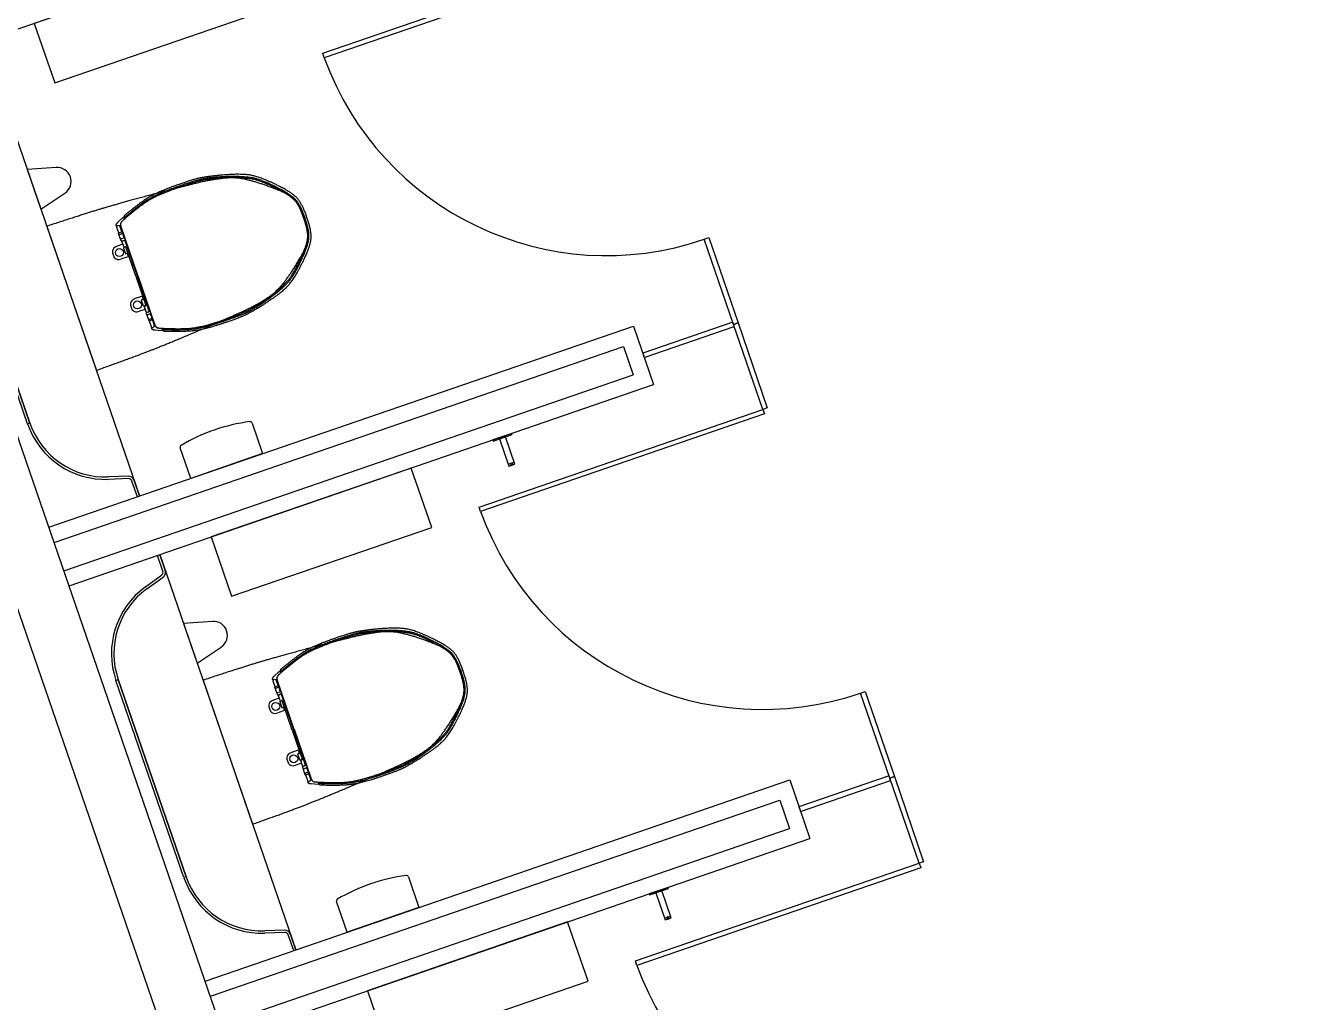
# Model space of a CAD drawing. Extents: x 809431 to 809707, y 818703 to 819368.
# Drawn here: x 809648.374 to 809651.584, y 818764.925 to 818767.366 of the extents above; entities that cross this region are included whole.
import ezdxf

# ---------------------------------------------------------------- set-up
doc = ezdxf.new("R2010")
doc.units = 0
for name, color, linetype in [('MAJ221__', 7, 'Continuous'), ('MAJ325__', 7, 'Continuous'), ('MAJ421__', 7, 'Continuous'), ('MAJ740__', 7, 'Continuous')]:
    doc.layers.add(name, color=color, linetype=linetype)

msp = doc.modelspace()

# ---------------------------------------------------------------- linework, layer by layer
at = {"layer": 'MAJ221__'}
for p, q in [((809651.2048, 818758.0591), (809648.0272, 818767.2874)), ((809651.0724, 818758.0136), (809647.8949, 818767.2418)), ((809648.4448, 818766.0748), (809649.8678, 818766.5648)), ((809649.8678, 818766.5648), (809649.8922, 818766.4938)), ((809648.4692, 818766.0039), (809649.8922, 818766.4938)), ((809648.8355, 818764.9402), (809650.2585, 818765.4301)), ((809650.2585, 818765.4301), (809650.2829, 818765.3592)), ((809648.8599, 818764.8692), (809650.2829, 818765.3592))]:
    msp.add_line(p, q, dxfattribs=at)
at = {"layer": 'MAJ325__'}
for points in [[(809649.8254, 818767.5417), (809649.8293, 818767.5303), (809649.1202, 818767.2862), (809649.1163, 818767.2975)], [(809650.0809, 818766.8365), (809650.1542, 818766.6237), (809650.1429, 818766.6198), (809650.0696, 818766.8326)], [(809649.9198, 818766.5367), (809650.1448, 818766.6141), (809650.1409, 818766.6255), (809649.9159, 818766.548)], [(809650.1542, 818766.6237), (809650.2274, 818766.411), (809650.2161, 818766.4071), (809650.1429, 818766.6198)], [(809650.2161, 818766.4071), (809650.22, 818766.3957), (809649.5109, 818766.1516), (809649.507, 818766.1629)], [(809650.4716, 818765.7018), (809650.5449, 818765.4891), (809650.5335, 818765.4852), (809650.4603, 818765.6979)], [(809650.3105, 818765.402), (809650.5355, 818765.4795), (809650.5316, 818765.4909), (809650.3065, 818765.4134)], [(809650.5449, 818765.4891), (809650.6181, 818765.2764), (809650.6068, 818765.2725), (809650.5335, 818765.4852)], [(809650.6068, 818765.2725), (809650.6107, 818765.2611), (809649.9016, 818765.0169), (809649.8976, 818765.0283)]]:
    msp.add_lwpolyline(points, close=True, dxfattribs=at)
for centre in [(809649.8254, 818767.5417), (809650.2161, 818766.4071), (809650.6068, 818765.2725)]:
    msp.add_arc(centre, 0.75, 199.9167, 289, dxfattribs=at)
at = {"layer": 'MAJ421__'}
for p, q in [((809652.938, 818768.936), (809648.0403, 818767.2496)), ((809648.3787, 818766.3711), (809648.1576, 818767.0133)), ((809648.3844, 818766.373), (809648.1633, 818767.0152)), ((809648.4318, 818766.1126), (809649.8926, 818766.6156)), ((809649.8926, 818766.6156), (809649.943, 818766.4691)), ((809648.4822, 818765.966), (809649.943, 818766.4691)), ((809648.6305, 818766.24), (809648.5805, 818766.2383)), ((809648.6307, 818766.234), (809648.5807, 818766.2323)), ((809648.653, 818766.1888), (809648.6395, 818766.2279)), ((809648.6587, 818766.1907), (809648.6452, 818766.2299)), ((809648.717, 818766.0031), (809648.7035, 818766.0422)), ((809648.7226, 818766.005), (809648.7091, 818766.0442)), ((809648.6732, 818765.9634), (809648.7137, 818765.9929)), ((809648.6768, 818765.9586), (809648.7173, 818765.988)), ((809648.7694, 818765.2365), (809648.5996, 818765.7297)), ((809648.7751, 818765.2384), (809648.6052, 818765.7317)), ((809648.8224, 818764.978), (809650.2833, 818765.481)), ((809650.2833, 818765.481), (809650.3337, 818765.3344)), ((809648.8729, 818764.8314), (809650.3337, 818765.3344)), ((809649.0212, 818765.1054), (809648.9712, 818765.1036)), ((809649.0214, 818765.0994), (809648.9714, 818765.0976)), ((809649.0437, 818765.0542), (809649.0302, 818765.0933)), ((809649.0494, 818765.0561), (809649.0359, 818765.0953))]:
    msp.add_line(p, q, dxfattribs=at)
for centre, radius, start, end in [((809648.5735, 818766.4381), 0.206, 199, 272), ((809648.5735, 818766.4381), 0.2, 199, 272), ((809648.631, 818766.225), 0.015, 19, 92), ((809648.631, 818766.225), 0.009, 19, 92), ((809648.7084, 818766.0001), 0.009, 306, 19), ((809648.7084, 818766.0001), 0.015, 306, 19), ((809648.7943, 818765.7968), 0.206, 126, 199), ((809648.7943, 818765.7968), 0.2, 126, 199), ((809648.9642, 818765.3035), 0.206, 199, 272), ((809648.9642, 818765.3035), 0.2, 199, 272), ((809649.0217, 818765.0904), 0.015, 19, 92), ((809649.0217, 818765.0904), 0.009, 19, 92)]:
    msp.add_arc(centre, radius, start, end, dxfattribs=at)
at = {"layer": 'MAJ740__'}
for p, q in [((809648.2672, 818767.3277), (809648.6587, 818766.1907)), ((809648.4498, 818767.012), (809648.3777, 818767.0067)), ((809648.3777, 818767.0067), (809648.4119, 818766.9075)), ((809648.4119, 818766.9075), (809648.4719, 818766.9477)), ((809648.4266, 818766.8648), (809648.5505, 818766.5048)), ((809648.6003, 818766.8668), (809648.609, 818766.8675)), ((809648.6067, 818766.8486), (809648.602, 818766.8622)), ((809648.6041, 818766.8749), (809648.6167, 818766.8865)), ((809648.614, 818766.8521), (809648.6096, 818766.8649)), ((809648.6542, 818766.7415), (809648.6123, 818766.8632)), ((809648.6126, 818766.8286), (809648.6061, 818766.8473)), ((809648.6067, 818766.8486), (809648.6134, 818766.8509)), ((809648.608, 818766.8448), (809648.6152, 818766.8473)), ((809648.6119, 818766.8336), (809648.619, 818766.8361)), ((809648.6138, 818766.828), (809648.6205, 818766.8303)), ((809648.6145, 818766.8264), (809648.619, 818766.8133)), ((809648.6151, 818766.8277), (809648.6217, 818766.8299)), ((809648.6197, 818766.8373), (809648.6164, 818766.8467)), ((809648.6217, 818766.8297), (809648.6523, 818766.7409)), ((809648.6167, 818766.8199), (809648.6027, 818766.8151)), ((809648.6184, 818766.8105), (809648.6232, 818766.7965)), ((809648.624, 818766.8135), (809648.619, 818766.8118)), ((809648.6202, 818766.8127), (809648.623, 818766.8137)), ((809648.6494, 818766.7402), (809648.6243, 818766.8131)), ((809648.6296, 818766.7977), (809648.6244, 818766.7959)), ((809648.6293, 818766.7938), (809648.6282, 818766.7972)), ((809648.6284, 818766.7935), (809648.6308, 818766.7943)), ((809648.6284, 818766.7935), (809648.6286, 818766.7931)), ((809648.6292, 818766.7928), (809648.6311, 818766.7934)), ((809648.6324, 818766.7897), (809648.6136, 818766.7833)), ((809648.6494, 818766.7402), (809648.6745, 818766.6672)), ((809648.6827, 818766.6526), (809648.6522, 818766.7414)), ((809648.654, 818766.7421), (809648.6959, 818766.6204)), ((809648.6665, 818766.6906), (809648.6478, 818766.6842)), ((809648.6683, 818766.6656), (809648.6634, 818766.6796)), ((809648.6692, 818766.6827), (809648.664, 818766.6809)), ((809648.6657, 818766.6852), (809648.6656, 818766.6856)), ((809648.6657, 818766.6852), (809648.6681, 818766.686)), ((809648.6659, 818766.6863), (809648.6678, 818766.6869)), ((809648.6666, 818766.6855), (809648.6678, 818766.6822)), ((809648.6746, 818766.6667), (809648.6695, 818766.665)), ((809648.675, 818766.6507), (809648.6705, 818766.6637)), ((809648.6711, 818766.665), (809648.6739, 818766.666)), ((809648.6728, 818766.6572), (809648.6587, 818766.6524)), ((809648.6748, 818766.6478), (809648.6813, 818766.6291)), ((809648.6754, 818766.649), (809648.6821, 818766.6513)), ((809648.6763, 818766.65), (809648.6828, 818766.6523)), ((809648.6774, 818766.6434), (809648.6845, 818766.6459)), ((809648.6812, 818766.6322), (809648.6884, 818766.6347)), ((809648.6858, 818766.6453), (809648.689, 818766.6359)), ((809648.6825, 818766.6285), (809648.6892, 818766.6308)), ((809648.6825, 818766.6285), (809648.6872, 818766.6148)), ((809648.6887, 818766.6102), (809648.696, 818766.615)), ((809648.6905, 818766.6301), (809648.6949, 818766.6173)), ((809648.6966, 818766.6061), (809648.7137, 818766.6047)), ((809649.5801, 818766.27), (809649.5952, 818766.2752)), ((809648.7091, 818766.0442), (809649.0494, 818765.0561)), ((809648.8405, 818765.8773), (809648.7684, 818765.8721)), ((809648.7684, 818765.8721), (809648.8026, 818765.7728)), ((809648.8026, 818765.7728), (809648.8626, 818765.8131)), ((809648.991, 818765.7322), (809648.9997, 818765.7329)), ((809648.9947, 818765.7402), (809649.0074, 818765.7519)), ((809648.8173, 818765.7301), (809648.9412, 818765.3702)), ((809648.9974, 818765.7139), (809648.9927, 818765.7276)), ((809649.0032, 818765.694), (809648.9968, 818765.7127)), ((809648.9974, 818765.7139), (809649.0041, 818765.7162)), ((809648.9987, 818765.7102), (809649.0059, 818765.7127)), ((809649.0047, 818765.7175), (809649.0003, 818765.7303)), ((809649.0026, 818765.699), (809649.0097, 818765.7014)), ((809649.0449, 818765.6069), (809649.003, 818765.7286)), ((809649.0103, 818765.7027), (809649.0071, 818765.7121)), ((809649.0074, 818765.6853), (809648.9934, 818765.6804)), ((809649.0045, 818765.6934), (809649.0112, 818765.6957)), ((809649.0052, 818765.6918), (809649.0097, 818765.6787)), ((809649.0058, 818765.6931), (809649.0123, 818765.6953)), ((809649.009, 818765.6759), (809649.0139, 818765.6619)), ((809649.0147, 818765.6789), (809649.0097, 818765.6771)), ((809649.0109, 818765.6781), (809649.0137, 818765.6791)), ((809649.0124, 818765.6951), (809649.043, 818765.6062)), ((809649.0401, 818765.6055), (809649.015, 818765.6785)), ((809649.023, 818765.6551), (809649.0043, 818765.6486)), ((809649.0203, 818765.663), (809649.0151, 818765.6613)), ((809649.02, 818765.6592), (809649.0189, 818765.6625)), ((809649.0191, 818765.6589), (809649.0214, 818765.6597)), ((809649.0191, 818765.6589), (809649.0192, 818765.6584)), ((809649.0199, 818765.6581), (809649.0218, 818765.6588)), ((809649.0401, 818765.6055), (809649.0652, 818765.5326)), ((809649.0734, 818765.518), (809649.0428, 818765.6068)), ((809649.0447, 818765.6074), (809649.0866, 818765.4857)), ((809649.0572, 818765.556), (809649.0384, 818765.5495)), ((809649.0589, 818765.531), (809649.0541, 818765.545)), ((809649.0599, 818765.548), (809649.0547, 818765.5463)), ((809649.0564, 818765.5505), (809649.0562, 818765.551)), ((809649.0564, 818765.5505), (809649.0588, 818765.5514)), ((809649.0565, 818765.5516), (809649.0584, 818765.5523)), ((809649.0573, 818765.5509), (809649.0585, 818765.5475)), ((809649.0634, 818765.5226), (809649.0494, 818765.5177)), ((809649.0652, 818765.5321), (809649.0602, 818765.5304)), ((809649.0657, 818765.516), (809649.0612, 818765.5291)), ((809649.0618, 818765.5304), (809649.0646, 818765.5313)), ((809649.0655, 818765.5131), (809649.0719, 818765.4944)), ((809649.0661, 818765.5144), (809649.0728, 818765.5167)), ((809649.0669, 818765.5154), (809649.0735, 818765.5177)), ((809649.068, 818765.5088), (809649.0752, 818765.5113)), ((809649.0765, 818765.5106), (809649.0797, 818765.5013)), ((809649.0719, 818765.4976), (809649.0791, 818765.5)), ((809649.0732, 818765.4938), (809649.0799, 818765.4961)), ((809649.0732, 818765.4938), (809649.0779, 818765.4802)), ((809649.0794, 818765.4755), (809649.0866, 818765.4803)), ((809649.0812, 818765.4955), (809649.0856, 818765.4827)), ((809649.0873, 818765.4715), (809649.1044, 818765.4701)), ((809649.9707, 818765.1354), (809649.9859, 818765.1406))]:
    msp.add_line(p, q, dxfattribs=at)
for points in [[(809648.9466, 818767.3956), (809648.8955, 818767.5441), (809648.3953, 818767.3718), (809648.4464, 818767.2234)], [(809648.3787, 818766.3711), (809648.1576, 818767.0133), (809648.1633, 818767.0152), (809648.3844, 818766.373)], [(809649.5412, 818766.3307), (809649.5422, 818766.3278), (809649.5583, 818766.3334), (809649.5817, 818766.2653), (809649.5968, 818766.2705), (809649.5734, 818766.3386), (809649.5895, 818766.3441), (809649.5885, 818766.347)], [(809649.5412, 818766.3307), (809649.5422, 818766.3278), (809649.5895, 818766.3441), (809649.5885, 818766.347)], [(809649.5968, 818766.2705), (809649.5734, 818766.3386), (809649.5583, 818766.3334), (809649.5817, 818766.2653)], [(809649.3886, 818766.1121), (809649.3375, 818766.2605), (809648.8373, 818766.0883), (809648.8884, 818765.9399)], [(809649.5857, 818766.272), (809649.5874, 818766.2673), (809649.5911, 818766.2686), (809649.5895, 818766.2733)], [(809648.7694, 818765.2365), (809648.5996, 818765.7297), (809648.6052, 818765.7317), (809648.7751, 818765.2384)], [(809649.9319, 818765.1961), (809649.9329, 818765.1932), (809649.9489, 818765.1988), (809649.9724, 818765.1307), (809649.9875, 818765.1359), (809649.9641, 818765.204), (809649.9801, 818765.2095), (809649.9792, 818765.2123)], [(809649.9319, 818765.1961), (809649.9329, 818765.1932), (809649.9801, 818765.2095), (809649.9792, 818765.2123)], [(809649.9875, 818765.1359), (809649.9641, 818765.204), (809649.9489, 818765.1988), (809649.9724, 818765.1307)], [(809649.7793, 818764.9775), (809649.7281, 818765.1259), (809649.228, 818764.9537), (809649.2791, 818764.8052)], [(809649.9764, 818765.1374), (809649.978, 818765.1326), (809649.9818, 818765.1339), (809649.9802, 818765.1387)]]:
    msp.add_lwpolyline(points, close=True, dxfattribs=at)
for points in [[(809648.9396, 818766.3731), (809648.966, 818766.2966)], [(809648.966, 818766.2966), (809648.7863, 818766.2347), (809648.76, 818766.3112)], [(809649.3303, 818765.2385), (809649.3567, 818765.1619)], [(809649.3567, 818765.1619), (809649.177, 818765.1001), (809649.1507, 818765.1766)]]:
    msp.add_lwpolyline(points, dxfattribs=at)
for centre in [(809648.6082, 818766.7992), (809648.6532, 818766.6683), (809648.9988, 818765.6645), (809649.0439, 818765.5336)]:
    msp.add_circle(centre, 0.00989, dxfattribs=at)
for centre, radius, start, end in [((809648.4524, 818766.9769), 0.0351, 303.8617, 94.1385), ((809648.9938, 818765.9241), 0.4563, 97.4954, 120.5046), ((809648.9349, 818766.3714), 0.005, 19, 97.4954), ((809648.7647, 818766.3128), 0.005, 120.5046, 199), ((809648.843, 818765.8423), 0.0351, 303.8617, 94.1385), ((809649.3844, 818764.7894), 0.4563, 97.4954, 120.5046), ((809649.3256, 818765.2368), 0.005, 19, 97.4954), ((809649.1554, 818765.1782), 0.005, 120.5046, 199)]:
    msp.add_arc(centre, radius, start, end, dxfattribs=at)
for points, degree in [([(809648.8577, 818766.9922), (809648.8249, 818766.9889), (809648.7925, 818766.9819), (809648.7613, 818766.9711)], 2), ([(809648.8794, 818766.9893), (809648.8393, 818766.9874), (809648.7997, 818766.9798), (809648.7618, 818766.9668)], 2), ([(809648.8795, 818766.9863), (809648.8397, 818766.9845), (809648.8004, 818766.9769), (809648.7627, 818766.964)], 2), ([(809649.0019, 818766.9566), (809648.9356, 818766.983), (809648.8627, 818766.988), (809648.7934, 818766.9709)], 2), ([(809649.011, 818766.9633), (809648.9637, 818766.9874), (809648.9105, 818766.9974), (809648.8577, 818766.9922)], 2), ([(809649.01, 818766.9578), (809648.9698, 818766.979), (809648.9249, 818766.9898), (809648.8794, 818766.9893)], 2), ([(809649.0086, 818766.9552), (809648.9688, 818766.9762), (809648.9244, 818766.9869), (809648.8794, 818766.9863)], 2), ([(809648.7627, 818766.964), (809648.709, 818766.9455), (809648.6593, 818766.9167), (809648.6166, 818766.8792)], 2), ([(809648.7618, 818766.9668), (809648.7105, 818766.9491), (809648.663, 818766.9222), (809648.6215, 818766.8874)], 2), ([(809648.7613, 818766.9711), (809648.7104, 818766.9536), (809648.6631, 818766.927), (809648.6217, 818766.8926)], 2), ([(809648.7934, 818766.9709), (809648.765, 818766.9638), (809648.7367, 818766.9565), (809648.7084, 818766.949)], 2), ([(809649.0701, 818766.885), (809649.0589, 818766.9177), (809649.034, 818766.9438), (809649.0019, 818766.9566)], 2), ([(809649.0693, 818766.8844), (809649.0588, 818766.9149), (809649.0371, 818766.9402), (809649.0086, 818766.9552)], 2), ([(809649.0721, 818766.8854), (809649.0614, 818766.9166), (809649.0392, 818766.9425), (809649.01, 818766.9578)], 2), ([(809649.0767, 818766.8873), (809649.0655, 818766.9202), (809649.0419, 818766.9475), (809649.011, 818766.9633)], 2), ([(809648.7084, 818766.949), (809648.6136, 818766.9237), (809648.5197, 818766.8956), (809648.4266, 818766.8648)], 2), ([(809648.6217, 818766.8926), (809648.6198, 818766.891), (809648.6188, 818766.8887), (809648.6189, 818766.8862)], 2), ([(809648.5993, 818766.8682), (809648.5991, 818766.8677), (809648.5993, 818766.8671), (809648.5998, 818766.8669), (809648.6, 818766.8668), (809648.6002, 818766.8668), (809648.6003, 818766.8668)], 3), ([(809648.6041, 818766.8749), (809648.602, 818766.873), (809648.6004, 818766.8707), (809648.5993, 818766.8682)], 2), ([(809648.601, 818766.8668), (809648.6011, 818766.8653), (809648.6015, 818766.8637), (809648.602, 818766.8622)], 2), ([(809648.609, 818766.8675), (809648.6091, 818766.8666), (809648.6093, 818766.8658), (809648.6096, 818766.8649)], 2), ([(809648.6166, 818766.8792), (809648.612, 818766.8752), (809648.6104, 818766.8689), (809648.6123, 818766.8632)], 2), ([(809648.6167, 818766.8865), (809648.6183, 818766.8859), (809648.6202, 818766.8862), (809648.6215, 818766.8874)], 2), ([(809649.0604, 818766.7866), (809649.0778, 818766.8164), (809649.0814, 818766.8524), (809649.0701, 818766.885)], 2), ([(809649.0649, 818766.7919), (809649.0781, 818766.8212), (809649.0796, 818766.8545), (809649.0691, 818766.885)], 2), ([(809649.0676, 818766.7906), (809649.0811, 818766.8207), (809649.0827, 818766.8548), (809649.0719, 818766.8859)], 2), ([(809649.0717, 818766.787), (809649.0864, 818766.8185), (809649.0881, 818766.8545), (809649.0767, 818766.8873)], 2), ([(809648.6067, 818766.8486), (809648.6062, 818766.8484), (809648.6059, 818766.8478), (809648.6061, 818766.8473)], 2), ([(809648.6068, 818766.8454), (809648.6069, 818766.8449), (809648.6075, 818766.8446), (809648.608, 818766.8448)], 2), ([(809648.6119, 818766.8336), (809648.6114, 818766.8334), (809648.6111, 818766.8329), (809648.6113, 818766.8323)], 2), ([(809648.6126, 818766.8286), (809648.6127, 818766.8281), (809648.6133, 818766.8278), (809648.6138, 818766.828)], 2), ([(809648.6134, 818766.8509), (809648.6139, 818766.851), (809648.6142, 818766.8516), (809648.614, 818766.8521)], 2), ([(809648.6151, 818766.8277), (809648.6146, 818766.8275), (809648.6143, 818766.827), (809648.6145, 818766.8264)], 2), ([(809648.6164, 818766.8467), (809648.6163, 818766.8472), (809648.6157, 818766.8475), (809648.6152, 818766.8473), (809648.6152, 818766.8473), (809648.6152, 818766.8473), (809648.6152, 818766.8473)], 3), ([(809648.619, 818766.8361), (809648.6196, 818766.8362), (809648.6198, 818766.8368), (809648.6197, 818766.8373)], 2), ([(809648.6217, 818766.8297), (809648.6216, 818766.8302), (809648.621, 818766.8305), (809648.6205, 818766.8303)], 2), ([(809648.6027, 818766.8151), (809648.5939, 818766.812), (809648.5892, 818766.8025), (809648.5923, 818766.7937), (809648.5953, 818766.7849), (809648.6048, 818766.7802), (809648.6136, 818766.7833)], 3), ([(809648.619, 818766.8118), (809648.6185, 818766.8116), (809648.6182, 818766.811), (809648.6184, 818766.8105)], 2), ([(809648.619, 818766.8133), (809648.6192, 818766.8128), (809648.6197, 818766.8126), (809648.6202, 818766.8127)], 2), ([(809648.6243, 818766.8131), (809648.6241, 818766.8136), (809648.6236, 818766.8139), (809648.623, 818766.8137)], 2), ([(809648.6232, 818766.7965), (809648.6234, 818766.796), (809648.6239, 818766.7957), (809648.6244, 818766.7959)], 2), ([(809648.6286, 818766.7931), (809648.6286, 818766.7928), (809648.6289, 818766.7927), (809648.6292, 818766.7928)], 2), ([(809648.9822, 818766.6878), (809649.018, 818766.715), (809649.0464, 818766.7508), (809649.0649, 818766.7919)], 2), ([(809648.9049, 818766.647), (809648.9701, 818766.6761), (809649.0245, 818766.725), (809649.0604, 818766.7866)], 2), ([(809648.9687, 818766.6698), (809649.0136, 818766.6982), (809649.0493, 818766.7388), (809649.0717, 818766.787)], 2), ([(809648.984, 818766.6854), (809649.0202, 818766.713), (809649.0489, 818766.7491), (809649.0676, 818766.7906)], 2), ([(809648.6478, 818766.6842), (809648.639, 818766.6811), (809648.6343, 818766.6716), (809648.6373, 818766.6628), (809648.6404, 818766.654), (809648.6499, 818766.6493), (809648.6587, 818766.6524)], 3), ([(809648.664, 818766.6809), (809648.6635, 818766.6807), (809648.6633, 818766.6801), (809648.6634, 818766.6796)], 2), ([(809648.6659, 818766.6863), (809648.6656, 818766.6862), (809648.6655, 818766.6859), (809648.6656, 818766.6856)], 2), ([(809648.6683, 818766.6656), (809648.6684, 818766.6651), (809648.669, 818766.6648), (809648.6695, 818766.665)], 2), ([(809648.6711, 818766.665), (809648.6706, 818766.6648), (809648.6703, 818766.6643), (809648.6705, 818766.6637)], 2), ([(809648.6739, 818766.666), (809648.6744, 818766.6661), (809648.6747, 818766.6667), (809648.6745, 818766.6672)], 2), ([(809648.8765, 818766.6336), (809648.9142, 818766.6465), (809648.9498, 818766.6648), (809648.9823, 818766.6878)], 2), ([(809648.8775, 818766.6308), (809648.9154, 818766.6438), (809648.9513, 818766.6622), (809648.984, 818766.6854)], 2), ([(809648.8798, 818766.627), (809648.911, 818766.6378), (809648.9408, 818766.6521), (809648.9687, 818766.6698)], 2), ([(809648.6754, 818766.649), (809648.6749, 818766.6488), (809648.6746, 818766.6483), (809648.6748, 818766.6478)], 2), ([(809648.675, 818766.6507), (809648.6752, 818766.6501), (809648.6757, 818766.6499), (809648.6763, 818766.65)], 2), ([(809648.6761, 818766.644), (809648.6763, 818766.6435), (809648.6769, 818766.6432), (809648.6774, 818766.6434)], 2), ([(809648.6812, 818766.6322), (809648.6807, 818766.632), (809648.6804, 818766.6315), (809648.6806, 818766.6309)], 2), ([(809648.6821, 818766.6513), (809648.6826, 818766.6515), (809648.6829, 818766.6521), (809648.6827, 818766.6526)], 2), ([(809648.6858, 818766.6453), (809648.6856, 818766.6458), (809648.685, 818766.6461), (809648.6845, 818766.6459)], 2), ([(809648.6884, 818766.6347), (809648.6889, 818766.6348), (809648.6892, 818766.6354), (809648.689, 818766.6359), (809648.689, 818766.6359), (809648.689, 818766.6359), (809648.689, 818766.6359)], 3), ([(809648.7091, 818766.6104), (809648.7659, 818766.6072), (809648.8228, 818766.615), (809648.8765, 818766.6335)], 2), ([(809648.8244, 818766.6119), (809648.8514, 818766.6234), (809648.8782, 818766.6351), (809648.9049, 818766.647)], 2), ([(809648.5505, 818766.5048), (809648.6429, 818766.5378), (809648.7342, 818766.5735), (809648.8244, 818766.6119)], 2), ([(809648.6813, 818766.6291), (809648.6814, 818766.6285), (809648.682, 818766.6283), (809648.6825, 818766.6285)], 2), ([(809648.6872, 818766.6148), (809648.6877, 818766.6133), (809648.6884, 818766.6119), (809648.6892, 818766.6105)], 2), ([(809648.6887, 818766.6102), (809648.6882, 818766.6099), (809648.6881, 818766.6093), (809648.6884, 818766.6088), (809648.6885, 818766.6086), (809648.6886, 818766.6085), (809648.6887, 818766.6084)], 3), ([(809648.6887, 818766.6084), (809648.6912, 818766.6071), (809648.6938, 818766.6063), (809648.6966, 818766.6061)], 2), ([(809648.6905, 818766.6301), (809648.6903, 818766.6307), (809648.6897, 818766.6309), (809648.6892, 818766.6308)], 2), ([(809648.6949, 818766.6173), (809648.6952, 818766.6165), (809648.6955, 818766.6157), (809648.696, 818766.615)], 2), ([(809648.6959, 818766.6204), (809648.6979, 818766.6147), (809648.7031, 818766.6107), (809648.7091, 818766.6104)], 2), ([(809648.7181, 818766.607), (809648.7163, 818766.607), (809648.7147, 818766.6062), (809648.7137, 818766.6047)], 2), ([(809648.7153, 818766.6062), (809648.7167, 818766.6043), (809648.719, 818766.6031), (809648.7214, 818766.603)], 2), ([(809648.7181, 818766.607), (809648.7722, 818766.6051), (809648.8263, 818766.6131), (809648.8775, 818766.6307)], 2), ([(809648.7214, 818766.603), (809648.7752, 818766.6014), (809648.8289, 818766.6095), (809648.8798, 818766.627)], 2), ([(809649.1534, 818765.8294), (809649.0997, 818765.8108), (809649.05, 818765.782), (809649.0073, 818765.7446)], 2), ([(809649.1525, 818765.8322), (809649.1012, 818765.8145), (809649.0537, 818765.7876), (809649.0122, 818765.7527)], 2), ([(809649.152, 818765.8365), (809649.1011, 818765.819), (809649.0538, 818765.7924), (809649.0124, 818765.7579)], 2), ([(809649.1841, 818765.8362), (809649.1557, 818765.8292), (809649.1273, 818765.8219), (809649.0991, 818765.8144)], 2), ([(809649.2484, 818765.8576), (809649.2155, 818765.8543), (809649.1832, 818765.8472), (809649.152, 818765.8365)], 2), ([(809649.2701, 818765.8546), (809649.23, 818765.8528), (809649.1904, 818765.8452), (809649.1525, 818765.8322)], 2), ([(809649.2702, 818765.8517), (809649.2304, 818765.8498), (809649.1911, 818765.8423), (809649.1534, 818765.8293)], 2), ([(809649.3926, 818765.822), (809649.3263, 818765.8484), (809649.2534, 818765.8534), (809649.1841, 818765.8362)], 2), ([(809649.4017, 818765.8286), (809649.3544, 818765.8528), (809649.3012, 818765.8628), (809649.2484, 818765.8576)], 2), ([(809649.4007, 818765.8232), (809649.3605, 818765.8444), (809649.3155, 818765.8552), (809649.2701, 818765.8546)], 2), ([(809649.3993, 818765.8206), (809649.3595, 818765.8416), (809649.3151, 818765.8522), (809649.2701, 818765.8517)], 2), ([(809649.4674, 818765.7527), (809649.4562, 818765.7856), (809649.4326, 818765.8128), (809649.4017, 818765.8286)], 2), ([(809649.0991, 818765.8144), (809649.0043, 818765.7891), (809648.9104, 818765.761), (809648.8173, 818765.7301)], 2), ([(809649.4608, 818765.7504), (809649.4496, 818765.7831), (809649.4247, 818765.8092), (809649.3926, 818765.822)], 2), ([(809649.46, 818765.7498), (809649.4495, 818765.7803), (809649.4278, 818765.8056), (809649.3993, 818765.8206)], 2), ([(809649.4628, 818765.7508), (809649.4521, 818765.7819), (809649.4299, 818765.8078), (809649.4007, 818765.8232)], 2), ([(809648.99, 818765.7335), (809648.9898, 818765.733), (809648.99, 818765.7325), (809648.9905, 818765.7322), (809648.9907, 818765.7322), (809648.9908, 818765.7321), (809648.991, 818765.7322)], 3), ([(809648.9947, 818765.7402), (809648.9927, 818765.7384), (809648.9911, 818765.7361), (809648.99, 818765.7335)], 2), ([(809648.9916, 818765.7322), (809648.9918, 818765.7306), (809648.9922, 818765.7291), (809648.9927, 818765.7276)], 2), ([(809648.9997, 818765.7329), (809648.9998, 818765.732), (809649, 818765.7311), (809649.0003, 818765.7303)], 2), ([(809649.0073, 818765.7446), (809649.0027, 818765.7406), (809649.001, 818765.7343), (809649.003, 818765.7286)], 2), ([(809649.0074, 818765.7519), (809649.009, 818765.7513), (809649.0109, 818765.7516), (809649.0122, 818765.7527)], 2), ([(809649.0124, 818765.7579), (809649.0105, 818765.7564), (809649.0095, 818765.754), (809649.0095, 818765.7516)], 2), ([(809649.4511, 818765.652), (809649.4685, 818765.6818), (809649.4721, 818765.7177), (809649.4608, 818765.7504)], 2), ([(809649.4556, 818765.6572), (809649.4688, 818765.6866), (809649.4703, 818765.7199), (809649.4598, 818765.7504)], 2), ([(809649.4583, 818765.656), (809649.4718, 818765.6861), (809649.4733, 818765.7202), (809649.4626, 818765.7513)], 2), ([(809649.4624, 818765.6523), (809649.477, 818765.6838), (809649.4788, 818765.7198), (809649.4674, 818765.7527)], 2), ([(809648.9974, 818765.7139), (809648.9969, 818765.7138), (809648.9966, 818765.7132), (809648.9968, 818765.7127)], 2), ([(809648.9974, 818765.7108), (809648.9976, 818765.7103), (809648.9982, 818765.71), (809648.9987, 818765.7102)], 2), ([(809649.0041, 818765.7162), (809649.0046, 818765.7164), (809649.0049, 818765.717), (809649.0047, 818765.7175)], 2), ([(809649.0071, 818765.7121), (809649.0069, 818765.7126), (809649.0064, 818765.7128), (809649.0059, 818765.7127), (809649.0059, 818765.7127), (809649.0059, 818765.7127), (809649.0059, 818765.7127)], 3), ([(809649.0097, 818765.7014), (809649.0102, 818765.7016), (809649.0105, 818765.7022), (809649.0103, 818765.7027)], 2), ([(809648.9934, 818765.6804), (809648.9846, 818765.6774), (809648.9799, 818765.6678), (809648.9829, 818765.6591), (809648.986, 818765.6503), (809648.9955, 818765.6456), (809649.0043, 818765.6486)], 3), ([(809649.0026, 818765.699), (809649.002, 818765.6988), (809649.0018, 818765.6982), (809649.002, 818765.6977)], 2), ([(809649.0032, 818765.694), (809649.0034, 818765.6935), (809649.004, 818765.6932), (809649.0045, 818765.6934)], 2), ([(809649.0058, 818765.6931), (809649.0053, 818765.6929), (809649.005, 818765.6923), (809649.0052, 818765.6918)], 2), ([(809649.0097, 818765.6771), (809649.0091, 818765.677), (809649.0089, 818765.6764), (809649.009, 818765.6759)], 2), ([(809649.0097, 818765.6787), (809649.0098, 818765.6782), (809649.0104, 818765.6779), (809649.0109, 818765.6781)], 2), ([(809649.0124, 818765.6951), (809649.0122, 818765.6956), (809649.0117, 818765.6958), (809649.0112, 818765.6957)], 2), ([(809649.015, 818765.6785), (809649.0148, 818765.679), (809649.0142, 818765.6793), (809649.0137, 818765.6791)], 2), ([(809649.0139, 818765.6619), (809649.0141, 818765.6614), (809649.0146, 818765.6611), (809649.0151, 818765.6613)], 2), ([(809649.0192, 818765.6584), (809649.0193, 818765.6582), (809649.0196, 818765.658), (809649.0199, 818765.6581)], 2), ([(809649.2956, 818765.5124), (809649.3608, 818765.5415), (809649.4152, 818765.5903), (809649.4511, 818765.652)], 2), ([(809649.3594, 818765.5352), (809649.4043, 818765.5635), (809649.44, 818765.6042), (809649.4624, 818765.6523)], 2), ([(809649.3729, 818765.5532), (809649.4087, 818765.5804), (809649.4371, 818765.6162), (809649.4556, 818765.6572)], 2), ([(809649.3747, 818765.5508), (809649.4109, 818765.5784), (809649.4396, 818765.6145), (809649.4583, 818765.656)], 2), ([(809649.0384, 818765.5495), (809649.0297, 818765.5465), (809649.025, 818765.5369), (809649.028, 818765.5282), (809649.031, 818765.5194), (809649.0406, 818765.5147), (809649.0494, 818765.5177)], 3), ([(809649.0547, 818765.5463), (809649.0542, 818765.5461), (809649.0539, 818765.5455), (809649.0541, 818765.545)], 2), ([(809649.0565, 818765.5516), (809649.0563, 818765.5515), (809649.0561, 818765.5513), (809649.0562, 818765.551)], 2), ([(809649.2672, 818765.4989), (809649.3049, 818765.5119), (809649.3405, 818765.5302), (809649.373, 818765.5532)], 2), ([(809649.2682, 818765.4961), (809649.3061, 818765.5092), (809649.342, 818765.5276), (809649.3747, 818765.5508)], 2), ([(809649.0589, 818765.531), (809649.0591, 818765.5305), (809649.0597, 818765.5302), (809649.0602, 818765.5304)], 2), ([(809649.0618, 818765.5304), (809649.0613, 818765.5302), (809649.061, 818765.5296), (809649.0612, 818765.5291)], 2), ([(809649.0646, 818765.5313), (809649.0651, 818765.5315), (809649.0654, 818765.5321), (809649.0652, 818765.5326)], 2), ([(809649.0661, 818765.5144), (809649.0656, 818765.5142), (809649.0653, 818765.5137), (809649.0655, 818765.5131)], 2), ([(809649.0657, 818765.516), (809649.0659, 818765.5155), (809649.0664, 818765.5152), (809649.0669, 818765.5154)], 2), ([(809649.0668, 818765.5094), (809649.067, 818765.5089), (809649.0675, 818765.5086), (809649.068, 818765.5088)], 2), ([(809649.0728, 818765.5167), (809649.0733, 818765.5169), (809649.0736, 818765.5174), (809649.0734, 818765.518)], 2), ([(809649.0765, 818765.5106), (809649.0763, 818765.5112), (809649.0757, 818765.5114), (809649.0752, 818765.5113)], 2), ([(809649.2151, 818765.4773), (809649.2421, 818765.4887), (809649.2689, 818765.5004), (809649.2956, 818765.5124)], 2), ([(809649.2704, 818765.4924), (809649.3017, 818765.5032), (809649.3315, 818765.5175), (809649.3594, 818765.5352)], 2), ([(809648.9412, 818765.3702), (809649.0336, 818765.4031), (809649.1249, 818765.4389), (809649.2151, 818765.4773)], 2), ([(809649.0719, 818765.4976), (809649.0714, 818765.4974), (809649.0711, 818765.4968), (809649.0713, 818765.4963)], 2), ([(809649.0719, 818765.4944), (809649.0721, 818765.4939), (809649.0727, 818765.4937), (809649.0732, 818765.4938)], 2), ([(809649.0779, 818765.4802), (809649.0784, 818765.4787), (809649.0791, 818765.4772), (809649.0799, 818765.4759)], 2), ([(809649.0794, 818765.4755), (809649.0789, 818765.4753), (809649.0788, 818765.4746), (809649.079, 818765.4742), (809649.0791, 818765.474), (809649.0793, 818765.4739), (809649.0794, 818765.4738)], 3), ([(809649.0791, 818765.5), (809649.0796, 818765.5002), (809649.0799, 818765.5008), (809649.0797, 818765.5013), (809649.0797, 818765.5013), (809649.0797, 818765.5013), (809649.0797, 818765.5013)], 3), ([(809649.0812, 818765.4955), (809649.081, 818765.496), (809649.0804, 818765.4963), (809649.0799, 818765.4961)], 2), ([(809649.0856, 818765.4827), (809649.0858, 818765.4819), (809649.0862, 818765.4811), (809649.0866, 818765.4803)], 2), ([(809649.0866, 818765.4857), (809649.0886, 818765.48), (809649.0938, 818765.4761), (809649.0998, 818765.4758)], 2), ([(809649.0998, 818765.4758), (809649.1566, 818765.4725), (809649.2134, 818765.4804), (809649.2672, 818765.4989)], 2), ([(809649.1088, 818765.4724), (809649.1629, 818765.4704), (809649.2169, 818765.4785), (809649.2682, 818765.4961)], 2), ([(809649.1121, 818765.4684), (809649.1659, 818765.4667), (809649.2196, 818765.4749), (809649.2704, 818765.4924)], 2), ([(809649.0794, 818765.4738), (809649.0818, 818765.4725), (809649.0845, 818765.4717), (809649.0873, 818765.4715)], 2), ([(809649.1088, 818765.4724), (809649.107, 818765.4724), (809649.1053, 818765.4715), (809649.1044, 818765.4701)], 2), ([(809649.106, 818765.4716), (809649.1074, 818765.4696), (809649.1097, 818765.4684), (809649.1121, 818765.4684)], 2)]:
    msp.add_open_spline(points, degree=degree, dxfattribs=at)

doc.saveas('drawing.dxf')
